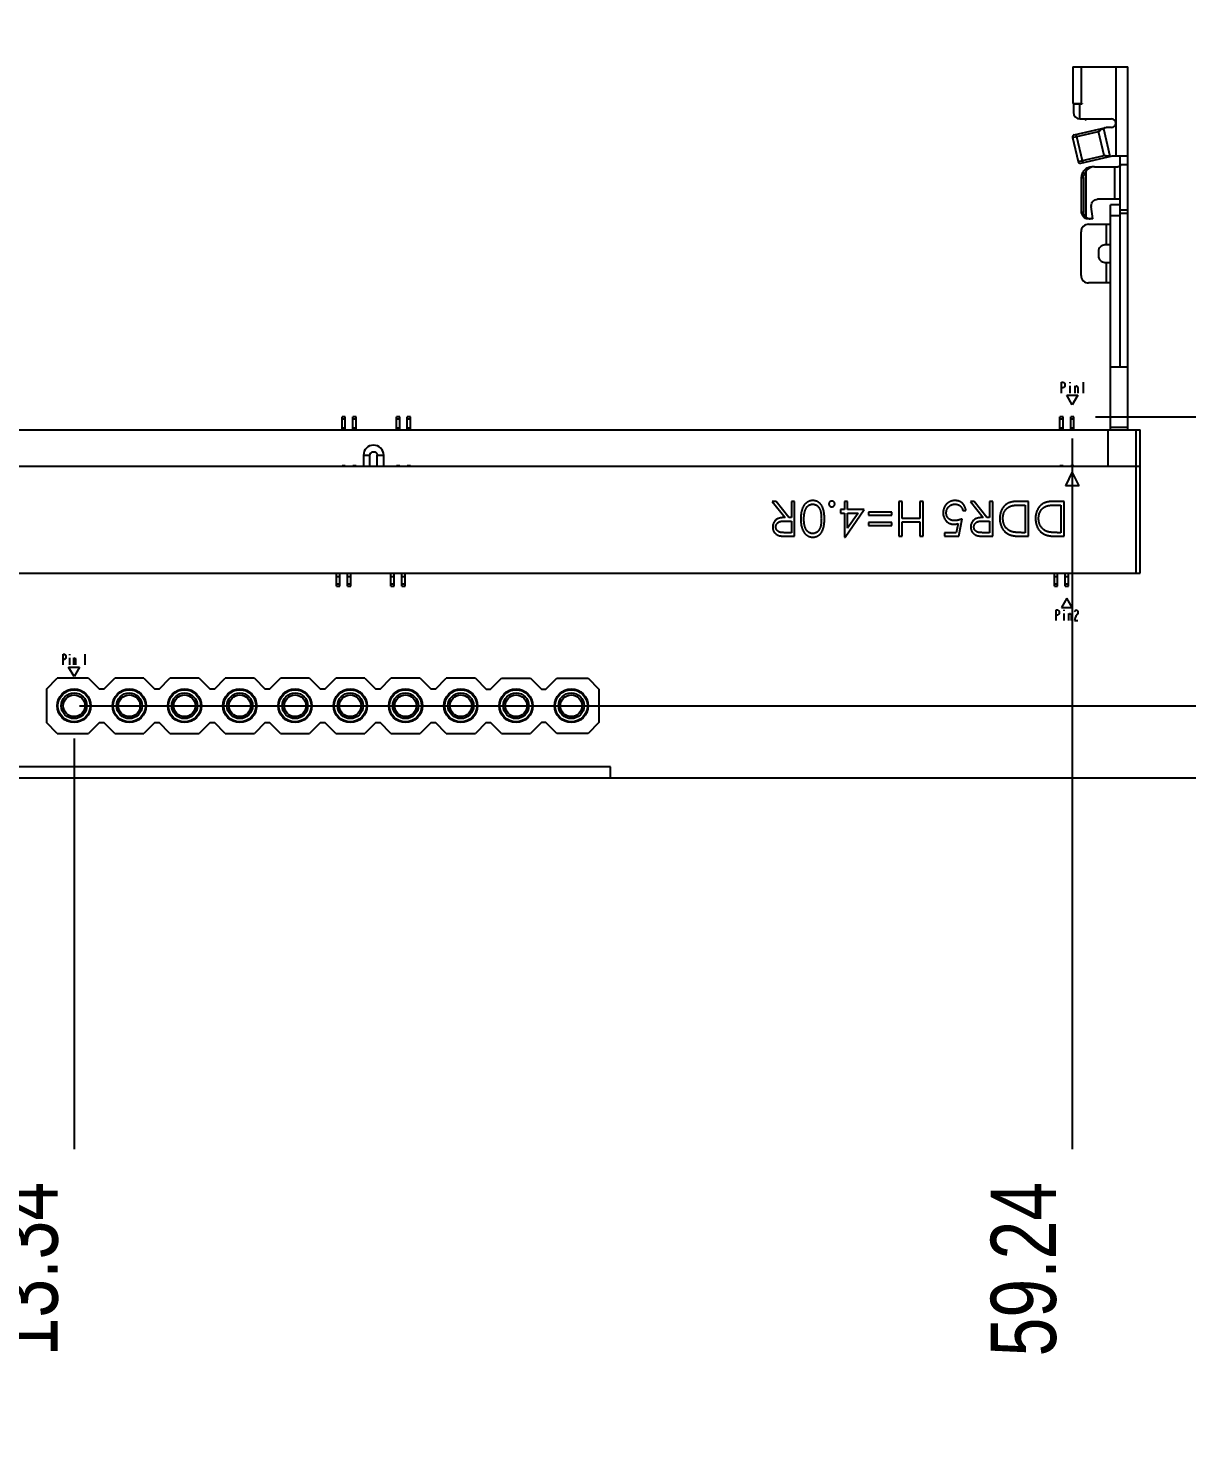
# Model space of a CAD drawing. Header units: millimetres. Extents: x 0 to 841, y 0 to 594.
# Drawn here: x 424.6 to 477.9, y 346.9 to 411.9 of the extents above; entities that cross this region are included whole.
import ezdxf

# ---------------------------------------------------------------- set-up
doc = ezdxf.new("R2010")
doc.units = ezdxf.units.MM
doc.header["$LTSCALE"] = 46.255
doc.layers.get('0').update_dxf_attribs({"linetype": 'CONTINUOUS'})
doc.layers.add('ASSEM_MEM', color=7, linetype='CONTINUOUS')
doc.styles.get("Standard").update_dxf_attribs({"font": 'txt', "width": 0.8})
doc.dimstyles.new('DIMSTYLE_1', dxfattribs={"dimtxt": 3, "dimasz": 2.1, "dimexe": 2, "dimexo": 1, "dimgap": 0.75, "dimtad": 0, "dimtih": 1, "dimtoh": 1, "dimzin": 0, "dimdsep": 46, "dimtxsty": 'STANDARD', "dimblk": '_FILLED', "dimblk1": '_FILLED', "dimblk2": '_FILLED', "dimcen": 0.09, "dimazin": 0, "dimtp": 0.01, "dimtm": 0.01, "dimtfac": 1, "dimtofl": 0, "dimtmove": 0, "dimatfit": 3, "dimldrblk": '_FILLED', "dimfxl": 1, "dimtolj": 1, "dimtzin": 0, "dimarcsym": 0})

# ---------------------------------------------------------------- blocks, each defined once
blk = doc.blocks.new('*D18')
at = {"color": 2, "linetype": 'CONTINUOUS'}
blk.add_line((426.741, 379.275), (426.741, 360.375), dxfattribs=at)
at = {"color": 2, "linetype": 'CONTINUOUS', "insert": (422.991, 358.875), "char_height": 3, "width": 12, "attachment_point": 3, "rotation": 90, "line_spacing_factor": 0.9}
blk.add_mtext('13.34', dxfattribs=at)
blk = doc.blocks.new('_FILLED')
at = {"color": 0, "linetype": 'BYBLOCK'}
blk.add_solid([(0, 0), (-1, 0.167), (-1, -0.167)], dxfattribs=at)
blk = doc.blocks.new('*D19')
at = {"color": 2, "linetype": 'CONTINUOUS'}
blk.add_line((426.991, 380.775), (545.283, 380.775), dxfattribs=at)
at = {"color": 2, "linetype": 'CONTINUOUS', "insert": (546.783, 384.525), "char_height": 3, "width": 12, "attachment_point": 1, "line_spacing_factor": 0.9}
blk.add_mtext('53.86', dxfattribs=at)
blk = doc.blocks.new('*D20')
at = {"color": 2, "linetype": 'CONTINUOUS'}
blk.add_line((472.636, 393.075), (472.636, 360.375), dxfattribs=at)
at = {"color": 2, "linetype": 'CONTINUOUS', "insert": (468.886, 358.875), "char_height": 3, "width": 12, "attachment_point": 3, "rotation": 90, "line_spacing_factor": 0.9}
blk.add_mtext('59.24', dxfattribs=at)
blk = doc.blocks.new('*D21')
at = {"color": 2, "linetype": 'CONTINUOUS'}
blk.add_line((473.696, 394.075), (545.283, 394.075), dxfattribs=at)
at = {"color": 2, "linetype": 'CONTINUOUS', "insert": (546.783, 397.825), "char_height": 3, "width": 12, "attachment_point": 1, "line_spacing_factor": 0.9}
blk.add_mtext('40.56', dxfattribs=at)
blk = doc.blocks.new('*D26')
at = {"color": 2, "linetype": 'CONTINUOUS'}
blk.add_line((514.901, 386.165), (514.901, 362.872), dxfattribs=at)
at = {"color": 2, "linetype": 'CONTINUOUS', "insert": (511.151, 361.372), "char_height": 3, "width": 14.4, "attachment_point": 3, "rotation": 90, "line_spacing_factor": 0.9}
blk.add_mtext('101.50', dxfattribs=at)

msp = doc.modelspace()

# ---------------------------------------------------------------- linework, layer by layer
at = {"layer": 'ASSEM_MEM', "color": 7, "linetype": 'CONTINUOUS'}
for p, q in [((472.662, 410.175), (475.186, 410.175)), ((472.662, 410.175), (472.662, 408.475)), ((475.186, 393.475), (475.186, 410.175)), ((472.662, 408.475), (473.086, 408.475)), ((472.686, 408.465), (473.086, 408.465)), ((472.686, 408.465), (472.686, 408.075)), ((473.086, 408.475), (473.086, 408.465)), ((472.721, 407.037), (474.186, 407.375)), ((472.986, 407.775), (474.436, 407.775)), ((473.203, 407.775), (473.275, 407.724)), ((473.31, 407.775), (473.275, 407.724)), ((474.436, 407.375), (474.186, 407.375)), ((472.646, 406.917), (472.901, 405.812)), ((473.021, 405.737), (474.486, 406.075)), ((474.486, 406.075), (475.184, 406.075)), ((474.836, 396.375), (474.836, 406.072)), ((473.65, 405.575), (474.733, 405.575)), ((473.065, 403.475), (473.065, 405.075)), ((474.836, 404.075), (473.791, 404.075)), ((473.574, 403.175), (473.508, 403.738)), ((474.836, 403.825), (474.386, 403.825)), ((474.386, 393.475), (474.386, 403.825)), ((473.574, 403.175), (473.35, 403.175)), ((473.386, 402.925), (474.384, 402.925)), ((473.036, 400.575), (473.036, 402.575)), ((473.836, 401.675), (473.836, 401.475)), ((474.386, 401.975), (474.136, 401.975)), ((474.136, 401.175), (474.386, 401.175)), ((474.386, 400.225), (473.386, 400.225)), ((474.386, 396.375), (475.186, 396.375)), ((439.211, 394.075), (439.061, 394.075)), ((439.061, 393.475), (439.061, 394.075)), ((439.211, 393.475), (439.211, 394.075)), ((439.711, 394.075), (439.561, 394.075)), ((439.561, 393.475), (439.561, 394.075)), ((439.711, 393.475), (439.711, 394.075)), ((441.711, 394.075), (441.561, 394.075)), ((441.561, 393.475), (441.561, 394.075)), ((441.711, 393.475), (441.711, 394.075)), ((442.211, 394.075), (442.061, 394.075)), ((442.061, 393.475), (442.061, 394.075)), ((442.211, 393.475), (442.211, 394.075)), ((472.211, 394.075), (472.061, 394.075)), ((472.061, 393.475), (472.061, 394.075)), ((472.211, 393.475), (472.211, 394.075)), ((472.711, 394.075), (472.561, 394.075)), ((472.561, 393.475), (472.561, 394.075)), ((472.711, 393.475), (472.711, 394.075)), ((402.761, 393.475), (475.761, 393.475)), ((474.261, 393.475), (474.261, 391.795)), ((475.187, 393.575), (474.386, 393.575)), ((475.761, 386.875), (475.761, 393.475)), ((402.761, 391.795), (475.761, 391.795)), ((439.211, 391.815), (439.061, 391.815)), ((439.061, 391.795), (439.061, 391.815)), ((439.211, 391.815), (439.211, 391.795)), ((439.711, 391.815), (439.561, 391.815)), ((439.561, 391.795), (439.561, 391.815)), ((439.711, 391.815), (439.711, 391.795)), ((440.046, 392.3), (440.044, 391.795)), ((440.978, 391.795), (440.976, 392.3)), ((441.711, 391.815), (441.561, 391.815)), ((441.561, 391.795), (441.561, 391.815)), ((441.711, 391.815), (441.711, 391.795)), ((442.211, 391.815), (442.061, 391.815)), ((442.061, 391.795), (442.061, 391.815)), ((442.211, 391.815), (442.211, 391.795)), ((472.211, 391.815), (472.061, 391.815)), ((472.061, 391.795), (472.061, 391.815)), ((472.211, 391.815), (472.211, 391.795)), ((472.711, 391.815), (472.561, 391.815)), ((472.561, 391.795), (472.561, 391.815)), ((472.711, 391.815), (472.711, 391.795)), ((472.635, 391.538), (472.315, 390.898)), ((472.955, 390.898), (472.635, 391.538)), ((472.955, 390.898), (472.315, 390.898)), ((459.018, 390.175), (458.84, 390.175)), ((458.84, 390.175), (459.428, 389.436)), ((459.606, 389.436), (459.018, 390.175)), ((459.866, 390.175), (459.722, 390.175)), ((459.722, 390.175), (459.722, 389.436)), ((459.866, 388.575), (459.866, 390.175)), ((462.163, 389.805), (461.979, 389.805)), ((461.979, 389.805), (461.979, 389.641)), ((462.307, 390.175), (462.163, 390.175)), ((462.163, 390.175), (462.163, 389.805)), ((462.192, 388.534), (463.066, 389.805)), ((462.307, 389.805), (462.307, 390.175)), ((463.066, 389.805), (462.307, 389.805)), ((464.809, 390.175), (464.666, 390.175)), ((464.666, 390.175), (464.666, 388.575)), ((464.809, 389.395), (464.809, 390.175)), ((465.774, 390.175), (465.63, 390.175)), ((465.63, 390.175), (465.63, 389.395)), ((465.774, 388.575), (465.774, 390.175)), ((467.599, 389.764), (467.743, 389.764)), ((468.125, 390.175), (467.948, 390.175)), ((467.948, 390.175), (468.536, 389.436)), ((468.713, 389.436), (468.125, 390.175)), ((468.974, 390.175), (468.83, 390.175)), ((468.83, 390.175), (468.83, 389.436)), ((468.974, 388.575), (468.974, 390.175)), ((470.615, 390.175), (470.119, 390.175)), ((470.287, 390.011), (470.471, 390.011)), ((470.471, 390.011), (470.471, 388.739)), ((470.615, 388.575), (470.615, 390.175)), ((472.256, 390.175), (471.76, 390.175)), ((471.928, 390.011), (472.112, 390.011)), ((472.112, 390.011), (472.112, 388.739)), ((472.256, 388.575), (472.256, 390.175)), ((459.429, 389.274), (459.722, 389.272)), ((459.722, 389.436), (459.606, 389.436)), ((459.722, 389.272), (459.722, 388.739)), ((461.979, 389.641), (462.163, 389.641)), ((462.163, 389.641), (462.163, 388.534)), ((462.307, 389.641), (462.784, 389.641)), ((462.307, 388.947), (462.307, 389.641)), ((462.784, 389.641), (462.307, 388.947)), ((464.338, 389.682), (463.271, 389.682)), ((463.271, 389.682), (463.271, 389.539)), ((463.271, 389.539), (464.338, 389.539)), ((464.338, 389.211), (463.271, 389.211)), ((463.271, 389.211), (463.271, 389.067)), ((464.338, 389.539), (464.338, 389.682)), ((464.338, 389.067), (464.338, 389.211)), ((465.63, 389.395), (464.809, 389.395)), ((464.809, 389.231), (465.63, 389.231)), ((464.809, 388.575), (464.809, 389.231)), ((465.63, 389.231), (465.63, 388.575)), ((467.389, 389.16), (467.302, 388.739)), ((467.415, 388.575), (467.579, 389.375)), ((468.537, 389.274), (468.83, 389.272)), ((468.83, 389.436), (468.713, 389.436)), ((468.83, 389.272), (468.83, 388.739)), ((459.722, 388.739), (459.422, 388.739)), ((459.546, 388.575), (459.866, 388.575)), ((462.163, 388.534), (462.192, 388.534)), ((463.271, 389.067), (464.338, 389.067)), ((464.666, 388.575), (464.809, 388.575)), ((465.63, 388.575), (465.774, 388.575)), ((467.302, 388.739), (466.758, 388.739)), ((466.758, 388.739), (466.758, 388.575)), ((466.758, 388.575), (467.415, 388.575)), ((468.83, 388.739), (468.53, 388.739)), ((468.653, 388.575), (468.974, 388.575)), ((470.292, 388.575), (470.615, 388.575)), ((470.471, 388.739), (470.359, 388.739)), ((471.933, 388.575), (472.256, 388.575)), ((472.112, 388.739), (472, 388.739)), ((402.761, 386.875), (475.761, 386.875)), ((438.811, 386.275), (438.811, 386.875)), ((438.961, 386.275), (438.961, 386.875)), ((439.311, 386.275), (439.311, 386.875)), ((439.461, 386.275), (439.461, 386.875)), ((441.311, 386.275), (441.311, 386.875)), ((441.461, 386.275), (441.461, 386.875)), ((441.811, 386.275), (441.811, 386.875)), ((441.961, 386.275), (441.961, 386.875)), ((471.811, 386.275), (471.811, 386.875)), ((471.961, 386.275), (471.961, 386.875)), ((472.311, 386.275), (472.311, 386.875)), ((472.461, 386.275), (472.461, 386.875)), ((438.811, 386.275), (438.961, 386.275)), ((439.311, 386.275), (439.461, 386.275)), ((441.311, 386.275), (441.461, 386.275)), ((441.811, 386.275), (441.961, 386.275)), ((471.811, 386.275), (471.961, 386.275)), ((472.311, 386.275), (472.461, 386.275)), ((425.471, 381.545), (425.971, 382.045)), ((427.411, 382.045), (425.971, 382.045)), ((427.411, 382.045), (427.911, 381.545)), ((428.111, 381.545), (428.611, 382.045)), ((429.951, 382.045), (428.611, 382.045)), ((429.951, 382.045), (430.451, 381.545)), ((430.651, 381.545), (431.151, 382.045)), ((432.491, 382.045), (431.151, 382.045)), ((432.491, 382.045), (432.991, 381.545)), ((433.191, 381.545), (433.691, 382.045)), ((435.031, 382.045), (433.691, 382.045)), ((435.031, 382.045), (435.531, 381.545)), ((435.731, 381.545), (436.231, 382.045)), ((437.571, 382.045), (436.231, 382.045)), ((437.571, 382.045), (438.071, 381.545)), ((438.271, 381.545), (438.771, 382.045)), ((440.111, 382.045), (438.771, 382.045)), ((440.111, 382.045), (440.611, 381.545)), ((440.811, 381.545), (441.311, 382.045)), ((442.651, 382.045), (441.311, 382.045)), ((442.651, 382.045), (443.151, 381.545)), ((443.351, 381.545), (443.851, 382.045)), ((445.191, 382.045), (443.851, 382.045)), ((445.191, 382.045), (445.691, 381.545)), ((445.891, 381.545), (446.391, 382.045)), ((446.391, 382.045), (447.731, 382.045)), ((447.731, 382.045), (448.231, 381.545)), ((448.431, 381.545), (448.931, 382.045)), ((448.931, 382.045), (450.371, 382.045)), ((450.371, 382.045), (450.871, 381.545)), ((425.471, 381.545), (425.471, 380.005)), ((428.111, 381.545), (427.911, 381.545)), ((430.651, 381.545), (430.451, 381.545)), ((433.191, 381.545), (432.991, 381.545)), ((435.731, 381.545), (435.531, 381.545)), ((438.271, 381.545), (438.071, 381.545)), ((440.811, 381.545), (440.611, 381.545)), ((443.351, 381.545), (443.151, 381.545)), ((445.691, 381.545), (445.891, 381.545)), ((448.231, 381.545), (448.431, 381.545)), ((450.871, 381.545), (450.871, 380.005)), ((425.971, 379.505), (425.471, 380.005)), ((427.911, 380.005), (427.411, 379.505)), ((427.911, 380.005), (428.111, 380.005)), ((428.611, 379.505), (428.111, 380.005)), ((430.451, 380.005), (429.951, 379.505)), ((430.451, 380.005), (430.651, 380.005)), ((431.151, 379.505), (430.651, 380.005)), ((432.991, 380.005), (432.491, 379.505)), ((432.991, 380.005), (433.191, 380.005)), ((433.691, 379.505), (433.191, 380.005)), ((435.531, 380.005), (435.031, 379.505)), ((435.531, 380.005), (435.731, 380.005)), ((436.231, 379.505), (435.731, 380.005)), ((438.071, 380.005), (437.571, 379.505)), ((438.071, 380.005), (438.271, 380.005)), ((438.771, 379.505), (438.271, 380.005)), ((440.611, 380.005), (440.111, 379.505)), ((440.611, 380.005), (440.811, 380.005)), ((441.311, 379.505), (440.811, 380.005)), ((443.151, 380.005), (442.651, 379.505)), ((443.151, 380.005), (443.351, 380.005)), ((443.851, 379.505), (443.351, 380.005)), ((445.691, 380.005), (445.191, 379.505)), ((445.691, 380.005), (445.891, 380.005)), ((446.391, 379.505), (445.891, 380.005)), ((448.231, 380.005), (447.731, 379.505)), ((448.431, 380.005), (448.231, 380.005)), ((448.931, 379.505), (448.431, 380.005)), ((450.871, 380.005), (450.371, 379.505)), ((425.971, 379.505), (427.411, 379.505)), ((428.611, 379.505), (429.951, 379.505)), ((431.151, 379.505), (432.491, 379.505)), ((433.691, 379.505), (435.031, 379.505)), ((436.231, 379.505), (437.571, 379.505)), ((438.771, 379.505), (440.111, 379.505)), ((441.311, 379.505), (442.651, 379.505)), ((443.851, 379.505), (445.191, 379.505)), ((446.391, 379.505), (447.731, 379.505)), ((450.371, 379.505), (448.931, 379.505)), ((451.401, 377.465), (486.901, 377.465))]:
    msp.add_line(p, q, dxfattribs=at)
at = {"layer": 'ASSEM_MEM', "color": 9, "linetype": 'CONTINUOUS'}
for p, q in [((473.062, 408.475), (473.062, 410.175)), ((474.636, 410.175), (474.636, 406.075)), ((472.986, 407.775), (472.986, 408.465)), ((474.069, 407.339), (474.365, 406.055)), ((472.646, 406.917), (473.846, 407.194)), ((472.832, 406.96), (473.087, 405.855)), ((474.101, 406.089), (473.846, 407.194)), ((472.901, 405.812), (474.101, 406.089)), ((473.271, 403.251), (473.271, 405.375)), ((474.572, 405.575), (474.572, 404.075)), ((474.836, 405.676), (475.186, 405.676)), ((473.065, 405.075), (473.144, 405.075)), ((473.144, 405.075), (473.144, 403.475)), ((473.144, 403.475), (473.065, 403.475)), ((475.186, 403.577), (474.836, 403.577)), ((474.836, 403.438), (475.186, 403.438)), ((474.186, 402.925), (474.186, 401.975)), ((474.386, 403.325), (474.836, 403.325)), ((474.186, 401.175), (474.186, 400.225)), ((439.061, 393.975), (439.211, 393.975)), ((439.561, 393.975), (439.711, 393.975)), ((441.561, 393.975), (441.711, 393.975)), ((442.061, 393.975), (442.211, 393.975)), ((472.061, 393.975), (472.211, 393.975)), ((472.561, 393.975), (472.711, 393.975)), ((439.211, 393.549), (439.061, 393.549)), ((439.711, 393.549), (439.561, 393.549)), ((441.711, 393.549), (441.561, 393.549)), ((442.211, 393.549), (442.061, 393.549)), ((472.211, 393.549), (472.061, 393.549)), ((472.711, 393.549), (472.561, 393.549)), ((475.561, 393.475), (475.561, 386.875)), ((440.344, 391.795), (440.346, 392.299)), ((440.678, 391.795), (440.676, 392.299)), ((438.811, 386.725), (438.961, 386.725)), ((439.311, 386.725), (439.461, 386.725)), ((441.311, 386.725), (441.461, 386.725)), ((441.811, 386.725), (441.961, 386.725)), ((471.811, 386.725), (471.961, 386.725)), ((472.311, 386.725), (472.461, 386.725)), ((438.961, 386.375), (438.811, 386.375)), ((439.461, 386.375), (439.311, 386.375)), ((441.461, 386.375), (441.311, 386.375)), ((441.961, 386.375), (441.811, 386.375)), ((471.961, 386.375), (471.811, 386.375)), ((472.461, 386.375), (472.311, 386.375))]:
    msp.add_line(p, q, dxfattribs=at)
at = {"layer": 'ASSEM_MEM', "color": 40, "linetype": 'CONTINUOUS'}
for p, q in [((472.136, 395.658), (472.232, 395.658)), ((472.136, 395.158), (472.136, 395.658)), ((472.232, 395.658), (472.27, 395.616)), ((472.27, 395.616), (472.29, 395.574)), ((472.52, 395.658), (472.52, 395.616)), ((473.136, 395.658), (473.136, 395.158)), ((472.232, 395.408), (472.136, 395.408)), ((472.27, 395.449), (472.232, 395.408)), ((472.29, 395.491), (472.27, 395.449)), ((472.29, 395.574), (472.29, 395.491)), ((472.52, 395.491), (472.52, 395.158)), ((472.77, 395.158), (472.77, 395.491)), ((472.77, 395.408), (472.809, 395.491)), ((472.809, 395.491), (472.847, 395.491)), ((472.847, 395.491), (472.886, 395.408)), ((472.886, 395.408), (472.886, 395.158)), ((471.886, 385.192), (471.975, 385.192)), ((471.886, 384.692), (471.886, 385.192)), ((471.975, 384.942), (471.886, 384.942)), ((471.975, 385.192), (472.011, 385.15)), ((472.011, 384.983), (471.975, 384.942)), ((472.011, 385.15), (472.029, 385.108)), ((472.029, 385.025), (472.011, 384.983)), ((472.029, 385.108), (472.029, 385.025)), ((472.243, 385.192), (472.243, 385.15)), ((472.243, 385.025), (472.243, 384.692)), ((472.475, 384.692), (472.475, 385.025)), ((472.475, 384.942), (472.511, 385.025)), ((472.511, 385.025), (472.546, 385.025)), ((472.546, 385.025), (472.582, 384.942)), ((472.582, 384.942), (472.582, 384.692)), ((472.743, 385.108), (472.761, 385.15)), ((472.761, 384.817), (472.743, 384.692)), ((472.743, 384.692), (472.886, 384.692)), ((472.761, 385.15), (472.796, 385.192)), ((472.796, 384.9), (472.761, 384.817)), ((472.796, 385.192), (472.832, 385.192)), ((472.868, 384.983), (472.796, 384.9)), ((472.832, 385.192), (472.868, 385.15)), ((472.868, 385.15), (472.886, 385.108)), ((472.886, 385.025), (472.868, 384.983)), ((472.886, 385.108), (472.886, 385.025)), ((426.241, 383.153), (426.314, 383.153)), ((426.241, 382.653), (426.241, 383.153)), ((426.314, 382.903), (426.241, 382.903)), ((426.314, 383.153), (426.344, 383.111)), ((426.344, 382.944), (426.314, 382.903)), ((426.344, 383.111), (426.358, 383.069)), ((426.358, 382.986), (426.344, 382.944)), ((426.358, 383.069), (426.358, 382.986)), ((426.535, 383.153), (426.535, 383.111)), ((426.535, 382.986), (426.535, 382.653)), ((426.726, 382.653), (426.726, 382.986)), ((426.726, 382.903), (426.755, 382.986)), ((426.755, 382.986), (426.785, 382.986)), ((426.785, 382.986), (426.814, 382.903)), ((426.814, 382.903), (426.814, 382.653)), ((427.241, 383.153), (427.241, 382.653))]:
    msp.add_line(p, q, dxfattribs=at)
at = {"layer": 'ASSEM_MEM', "color": 4, "linetype": 'CONTINUOUS'}
for p, q in [((472.386, 395.058), (472.886, 395.058)), ((472.636, 394.625), (472.386, 395.058)), ((472.886, 395.058), (472.636, 394.625)), ((472.386, 385.725), (472.136, 385.292)), ((472.136, 385.292), (472.636, 385.292)), ((472.636, 385.292), (472.386, 385.725)), ((426.491, 382.553), (426.991, 382.553)), ((426.741, 382.12), (426.491, 382.553)), ((426.991, 382.553), (426.741, 382.12)), ((451.401, 377.965), (415.901, 377.965)), ((415.901, 377.465), (451.401, 377.465)), ((451.401, 377.465), (451.401, 377.965))]:
    msp.add_line(p, q, dxfattribs=at)
at = {"layer": 'ASSEM_MEM', "color": 7, "linetype": 'CONTINUOUS'}
for centre, radius in [((426.741, 380.775), 0.775), ((426.741, 380.775), 0.765), ((426.741, 380.775), 0.74), ((429.281, 380.775), 0.775), ((429.281, 380.775), 0.765), ((429.281, 380.775), 0.74), ((431.821, 380.775), 0.775), ((431.821, 380.775), 0.765), ((431.821, 380.775), 0.74), ((434.361, 380.775), 0.775), ((434.361, 380.775), 0.765), ((434.361, 380.775), 0.74), ((436.901, 380.775), 0.775), ((436.901, 380.775), 0.765), ((436.901, 380.775), 0.74), ((439.441, 380.775), 0.775), ((439.441, 380.775), 0.765), ((439.441, 380.775), 0.74), ((441.981, 380.775), 0.775), ((441.981, 380.775), 0.765), ((441.981, 380.775), 0.74), ((444.521, 380.775), 0.775), ((444.521, 380.775), 0.765), ((444.521, 380.775), 0.74), ((447.061, 380.775), 0.775), ((447.061, 380.775), 0.765), ((447.061, 380.775), 0.74), ((449.601, 380.775), 0.775), ((449.601, 380.775), 0.765), ((449.601, 380.775), 0.74), ((426.741, 380.775), 0.5), ((429.281, 380.775), 0.5), ((431.821, 380.775), 0.5), ((434.361, 380.775), 0.5), ((436.901, 380.775), 0.5), ((439.441, 380.775), 0.5), ((441.981, 380.775), 0.5), ((444.521, 380.775), 0.5), ((447.061, 380.775), 0.5), ((449.601, 380.775), 0.5)]:
    msp.add_circle(centre, radius, dxfattribs=at)
at = {"layer": 'ASSEM_MEM', "color": 9, "linetype": 'CONTINUOUS'}
for centre in [(426.741, 380.775), (429.281, 380.775), (431.821, 380.775), (434.361, 380.775), (436.901, 380.775), (439.441, 380.775), (441.981, 380.775), (444.521, 380.775), (447.061, 380.775), (449.601, 380.775)]:
    msp.add_circle(centre, 0.59, dxfattribs=at)
at = {"layer": 'ASSEM_MEM', "color": 7, "linetype": 'CONTINUOUS'}
for centre, radius, start, end in [((472.986, 408.075), 0.3, 180, 270), ((474.436, 407.575), 0.2, 270, 90), ((472.743, 406.939), 0.1, 102.99462, 192.99462), ((475.446, 405.185), 2.567, 127.99179, 128.53736), ((472.998, 405.834), 0.1, 192.99462, 282.99462), ((473.975, 404.872), 0.865, 144.50667, 148.30391), ((473.823, 403.775), 0.316, 180.00155, 186.63948), ((473.386, 402.575), 0.35, 89.99602, 180.0015), ((473.584, 403.583), 0.456, 220.95334, 226.70153), ((474.136, 401.675), 0.3, 89.99654, 180.00024), ((474.136, 401.475), 0.3, 179.99648, 270.00019), ((473.386, 400.575), 0.35, 179.99602, 270.0015), ((440.511, 392.3), 0.465, 0, 180)]:
    msp.add_arc(centre, radius, start, end, dxfattribs=at)
for centre, major_axis, start_param, end_param in [((474.175, 407.27), (-0.215, -0.05), -1.570796, -1.158695), ((474.43, 406.165), (0.215, 0.05), -1.982898, -1.570796)]:
    msp.add_ellipse(centre, major_axis=major_axis, ratio=0.45399, start_param=start_param, end_param=end_param, dxfattribs=at)
for points, knots in [([(473.865, 407.209), (473.881, 407.221), (473.945, 407.27), (474.013, 407.314), (474.069, 407.339)], [0, 0, 0, 0, 0.241934, 1, 1, 1, 1]), ([(474.365, 406.055), (474.342, 406.055), (474.253, 406.057), (474.165, 406.074), (474.101, 406.089)], [0, 0, 0, 0, 0.257691, 1, 1, 1, 1]), ([(475.186, 406.072), (475.186, 406.073), (475.186, 406.074), (475.185, 406.075), (475.184, 406.075)], [0, 0, 0, 0, 0.587776, 1, 1, 1, 1]), ([(473.065, 405.075), (473.065, 405.14), (473.089, 405.27), (473.194, 405.436), (473.351, 405.548), (473.477, 405.575), (473.539, 405.575)], [0, 0, 0, 0, 0.256098, 0.508612, 0.756086, 1, 1, 1, 1]), ([(473.65, 405.575), (473.577, 405.575), (473.429, 405.536), (473.314, 405.435), (473.271, 405.375)], [0, 0, 0, 0, 0.495221, 1, 1, 1, 1]), ([(474.788, 405.578), (474.784, 405.577), (474.766, 405.575), (474.747, 405.575), (474.733, 405.575)], [0, 0, 0, 0, 0.222212, 1, 1, 1, 1]), ([(474.836, 405.622), (474.836, 405.611), (474.827, 405.586), (474.801, 405.58), (474.788, 405.578)], [0, 0, 0, 0, 0.449182, 1, 1, 1, 1]), ([(473.144, 405.075), (473.147, 405.096), (473.165, 405.185), (473.203, 405.269), (473.239, 405.327)], [0, 0, 0, 0, 0.241916, 1, 1, 1, 1]), ([(473.506, 403.775), (473.506, 403.814), (473.521, 403.892), (473.584, 403.991), (473.678, 404.059), (473.754, 404.075), (473.791, 404.075)], [0, 0, 0, 0, 0.256084, 0.508613, 0.756099, 1, 1, 1, 1]), ([(473.35, 403.175), (473.312, 403.175), (473.237, 403.191), (473.142, 403.258), (473.079, 403.358), (473.065, 403.436), (473.065, 403.475)], [0, 0, 0, 0, 0.243901, 0.491387, 0.743916, 1, 1, 1, 1]), ([(473.239, 403.284), (473.226, 403.298), (473.183, 403.355), (473.153, 403.423), (473.144, 403.475)], [0, 0, 0, 0, 0.264285, 1, 1, 1, 1]), ([(473.271, 403.251), (473.283, 403.239), (473.338, 403.196), (473.409, 403.175), (473.46, 403.175)], [0, 0, 0, 0, 0.254856, 1, 1, 1, 1]), ([(440.046, 392.3), (440.046, 392.299), (440.049, 392.3), (440.052, 392.299), (440.06, 392.3), (440.074, 392.299), (440.1, 392.3), (440.136, 392.299), (440.181, 392.299), (440.252, 392.299), (440.307, 392.299), (440.346, 392.299)], [0, 0, 0, 0, 0.00485, 0.019277, 0.043097, 0.076128, 0.168618, 0.292897, 0.444355, 0.617307, 1, 1, 1, 1]), ([(440.676, 392.299), (440.714, 392.299), (440.77, 392.299), (440.84, 392.299), (440.885, 392.299), (440.922, 392.3), (440.947, 392.299), (440.962, 392.3), (440.969, 392.299), (440.973, 392.3), (440.976, 392.299), (440.976, 392.3)], [0, 0, 0, 0, 0.382697, 0.555651, 0.707108, 0.831385, 0.923874, 0.956905, 0.980724, 0.995151, 1, 1, 1, 1]), ([(460.705, 390.216), (460.693, 390.216), (460.667, 390.215), (460.63, 390.21), (460.593, 390.203), (460.557, 390.193), (460.523, 390.18), (460.488, 390.165), (460.456, 390.146), (460.423, 390.125), (460.393, 390.101), (460.363, 390.074), (460.336, 390.045), (460.31, 390.012), (460.286, 389.977), (460.264, 389.939), (460.243, 389.898), (460.224, 389.855), (460.207, 389.808), (460.193, 389.758), (460.181, 389.703), (460.17, 389.645), (460.163, 389.583), (460.157, 389.517), (460.154, 389.448), (460.153, 389.4), (460.153, 389.375)], [0, 0, 0, 0, 0.033824, 0.067298, 0.10028, 0.133019, 0.165736, 0.198792, 0.232372, 0.266409, 0.301016, 0.336196, 0.371972, 0.408574, 0.446394, 0.485225, 0.525372, 0.567224, 0.611081, 0.65775, 0.70702, 0.759235, 0.814484, 0.873227, 0.934937, 1, 1, 1, 1]), ([(460.297, 389.375), (460.297, 389.394), (460.297, 389.432), (460.3, 389.488), (460.305, 389.541), (460.311, 389.592), (460.32, 389.642), (460.33, 389.689), (460.343, 389.734), (460.352, 389.763), (460.357, 389.777)], [0, 0, 0, 0, 0.141157, 0.277773, 0.409244, 0.535676, 0.657497, 0.775458, 0.889412, 1, 1, 1, 1]), ([(460.357, 389.777), (460.361, 389.788), (460.369, 389.81), (460.384, 389.841), (460.399, 389.87), (460.416, 389.897), (460.435, 389.922), (460.455, 389.945), (460.476, 389.965), (460.506, 389.989), (460.545, 390.014), (460.596, 390.035), (460.647, 390.049), (460.683, 390.051), (460.7, 390.052)], [0, 0, 0, 0, 0.075949, 0.148549, 0.218996, 0.286119, 0.351826, 0.416074, 0.478265, 0.540325, 0.660405, 0.774606, 0.887187, 1, 1, 1, 1]), ([(460.7, 390.052), (460.718, 390.051), (460.753, 390.049), (460.805, 390.035), (460.856, 390.013), (460.896, 389.988), (460.926, 389.963), (460.948, 389.943), (460.969, 389.92), (460.987, 389.895), (461.005, 389.868), (461.02, 389.839), (461.035, 389.808), (461.048, 389.775), (461.06, 389.739), (461.07, 389.699), (461.078, 389.654), (461.085, 389.606), (461.09, 389.554), (461.094, 389.498), (461.096, 389.438), (461.097, 389.396), (461.097, 389.375)], [0, 0, 0, 0, 0.060034, 0.120278, 0.182348, 0.247919, 0.281641, 0.315701, 0.350322, 0.385703, 0.421819, 0.459196, 0.497866, 0.538301, 0.58121, 0.628183, 0.679403, 0.734699, 0.794074, 0.858416, 0.927049, 1, 1, 1, 1]), ([(461.24, 389.375), (461.24, 389.401), (461.24, 389.45), (461.237, 389.522), (461.231, 389.59), (461.224, 389.654), (461.214, 389.713), (461.203, 389.768), (461.189, 389.818), (461.172, 389.864), (461.154, 389.907), (461.135, 389.947), (461.113, 389.984), (461.09, 390.018), (461.065, 390.049), (461.039, 390.079), (461.011, 390.104), (460.981, 390.128), (460.95, 390.148), (460.917, 390.166), (460.884, 390.182), (460.85, 390.194), (460.815, 390.204), (460.78, 390.211), (460.743, 390.215), (460.718, 390.216), (460.705, 390.216)], [0, 0, 0, 0, 0.068113, 0.132564, 0.193427, 0.250218, 0.303569, 0.353576, 0.400235, 0.443586, 0.484619, 0.524292, 0.56238, 0.599049, 0.63494, 0.669782, 0.704009, 0.737842, 0.771098, 0.803896, 0.836415, 0.868639, 0.900715, 0.933378, 0.966213, 1, 1, 1, 1]), ([(461.579, 390.195), (461.57, 390.195), (461.552, 390.194), (461.527, 390.186), (461.504, 390.174), (461.484, 390.157), (461.467, 390.136), (461.454, 390.113), (461.447, 390.088), (461.446, 390.071), (461.445, 390.062)], [0, 0, 0, 0, 0.127702, 0.250774, 0.372756, 0.500016, 0.62846, 0.751179, 0.873822, 1, 1, 1, 1]), ([(461.445, 390.062), (461.446, 390.053), (461.447, 390.035), (461.454, 390.01), (461.467, 389.987), (461.484, 389.967), (461.504, 389.95), (461.527, 389.937), (461.552, 389.93), (461.57, 389.929), (461.579, 389.929)], [0, 0, 0, 0, 0.129041, 0.251508, 0.374052, 0.50113, 0.628208, 0.750014, 0.872481, 1, 1, 1, 1]), ([(461.712, 390.062), (461.712, 390.071), (461.711, 390.088), (461.703, 390.113), (461.69, 390.136), (461.674, 390.157), (461.653, 390.174), (461.63, 390.186), (461.605, 390.194), (461.588, 390.195), (461.579, 390.195)], [0, 0, 0, 0, 0.126232, 0.249357, 0.37139, 0.499889, 0.627204, 0.750586, 0.872243, 1, 1, 1, 1]), ([(461.579, 389.929), (461.588, 389.929), (461.605, 389.93), (461.63, 389.937), (461.653, 389.95), (461.673, 389.967), (461.69, 389.987), (461.703, 390.01), (461.711, 390.035), (461.712, 390.053), (461.712, 390.062)], [0, 0, 0, 0, 0.127574, 0.248624, 0.371829, 0.498962, 0.626095, 0.747954, 0.870903, 1, 1, 1, 1]), ([(467.255, 390.216), (467.241, 390.216), (467.215, 390.215), (467.176, 390.212), (467.138, 390.206), (467.101, 390.199), (467.066, 390.189), (467.032, 390.176), (466.999, 390.162), (466.967, 390.146), (466.937, 390.127), (466.908, 390.106), (466.881, 390.084), (466.855, 390.06), (466.831, 390.033), (466.809, 390.005), (466.788, 389.975), (466.769, 389.943), (466.753, 389.909), (466.737, 389.875), (466.725, 389.84), (466.714, 389.804), (466.707, 389.767), (466.701, 389.729), (466.698, 389.691), (466.697, 389.665), (466.697, 389.652)], [0, 0, 0, 0, 0.045086, 0.089255, 0.132243, 0.17425, 0.215459, 0.256062, 0.296449, 0.336771, 0.376906, 0.416433, 0.456138, 0.495926, 0.535754, 0.576076, 0.617285, 0.659151, 0.701562, 0.743702, 0.785445, 0.827446, 0.869882, 0.912566, 0.955986, 1, 1, 1, 1]), ([(466.84, 389.646), (466.841, 389.66), (466.841, 389.688), (466.847, 389.729), (466.856, 389.768), (466.869, 389.805), (466.887, 389.841), (466.907, 389.875), (466.932, 389.906), (466.959, 389.936), (466.99, 389.963), (467.022, 389.987), (467.056, 390.007), (467.091, 390.023), (467.128, 390.036), (467.166, 390.045), (467.206, 390.051), (467.233, 390.051), (467.246, 390.052)], [0, 0, 0, 0, 0.06671, 0.130913, 0.19326, 0.254908, 0.316089, 0.377705, 0.440242, 0.504053, 0.568301, 0.630339, 0.691695, 0.751784, 0.81232, 0.873575, 0.935793, 1, 1, 1, 1]), ([(467.246, 390.052), (467.26, 390.051), (467.288, 390.05), (467.33, 390.043), (467.37, 390.032), (467.409, 390.016), (467.446, 389.997), (467.479, 389.974), (467.508, 389.948), (467.534, 389.92), (467.556, 389.887), (467.574, 389.85), (467.589, 389.809), (467.596, 389.78), (467.599, 389.764)], [0, 0, 0, 0, 0.084794, 0.168742, 0.253267, 0.338489, 0.422631, 0.503491, 0.581382, 0.65782, 0.735623, 0.818006, 0.905313, 1, 1, 1, 1]), ([(467.743, 389.764), (467.74, 389.781), (467.735, 389.813), (467.724, 389.859), (467.709, 389.904), (467.691, 389.946), (467.669, 389.986), (467.644, 390.023), (467.615, 390.058), (467.584, 390.09), (467.55, 390.12), (467.513, 390.145), (467.475, 390.167), (467.434, 390.185), (467.392, 390.199), (467.348, 390.208), (467.302, 390.215), (467.271, 390.215), (467.255, 390.216)], [0, 0, 0, 0, 0.067653, 0.133197, 0.197015, 0.259289, 0.321332, 0.382658, 0.444117, 0.506477, 0.568385, 0.629234, 0.689363, 0.749276, 0.809764, 0.871292, 0.934579, 1, 1, 1, 1]), ([(470.119, 390.175), (470.095, 390.175), (470.049, 390.174), (469.982, 390.17), (469.92, 390.163), (469.861, 390.154), (469.806, 390.142), (469.755, 390.127), (469.709, 390.109), (469.666, 390.089), (469.626, 390.065), (469.588, 390.039), (469.552, 390.009), (469.519, 389.977), (469.487, 389.942), (469.457, 389.903), (469.429, 389.862), (469.402, 389.818), (469.379, 389.772), (469.358, 389.723), (469.34, 389.673), (469.327, 389.621), (469.315, 389.567), (469.308, 389.511), (469.303, 389.454), (469.302, 389.415), (469.302, 389.395)], [0, 0, 0, 0, 0.055037, 0.106928, 0.156011, 0.202185, 0.245558, 0.286533, 0.325147, 0.361673, 0.397287, 0.433066, 0.468805, 0.505262, 0.541925, 0.57988, 0.618417, 0.658386, 0.69892, 0.739756, 0.781177, 0.822976, 0.865705, 0.909193, 0.953919, 1, 1, 1, 1]), ([(469.445, 389.395), (469.446, 389.412), (469.446, 389.447), (469.451, 389.498), (469.459, 389.547), (469.47, 389.595), (469.485, 389.64), (469.503, 389.682), (469.524, 389.723), (469.548, 389.762), (469.574, 389.798), (469.604, 389.832), (469.636, 389.862), (469.67, 389.89), (469.706, 389.914), (469.745, 389.936), (469.787, 389.955), (469.815, 389.965), (469.83, 389.97)], [0, 0, 0, 0, 0.071536, 0.140328, 0.207105, 0.272194, 0.335537, 0.397697, 0.459149, 0.520469, 0.581118, 0.64032, 0.699421, 0.758217, 0.816875, 0.876662, 0.937585, 1, 1, 1, 1]), ([(469.83, 389.97), (469.842, 389.973), (469.867, 389.981), (469.908, 389.989), (469.956, 389.995), (470.01, 390.001), (470.071, 390.005), (470.137, 390.008), (470.21, 390.01), (470.261, 390.01), (470.287, 390.011)], [0, 0, 0, 0, 0.078677, 0.170258, 0.274976, 0.393254, 0.524451, 0.669372, 0.828099, 1, 1, 1, 1]), ([(471.76, 390.175), (471.736, 390.175), (471.69, 390.174), (471.623, 390.17), (471.561, 390.163), (471.502, 390.154), (471.447, 390.142), (471.396, 390.127), (471.35, 390.109), (471.307, 390.089), (471.267, 390.065), (471.229, 390.039), (471.193, 390.009), (471.16, 389.977), (471.128, 389.942), (471.098, 389.903), (471.07, 389.862), (471.043, 389.818), (471.02, 389.772), (470.999, 389.723), (470.981, 389.673), (470.968, 389.621), (470.956, 389.567), (470.949, 389.511), (470.944, 389.454), (470.943, 389.415), (470.943, 389.395)], [0, 0, 0, 0, 0.055037, 0.106928, 0.156011, 0.202185, 0.245558, 0.286533, 0.325147, 0.361673, 0.397287, 0.433066, 0.468805, 0.505262, 0.541925, 0.57988, 0.618417, 0.658386, 0.69892, 0.739756, 0.781177, 0.822976, 0.865705, 0.909193, 0.953919, 1, 1, 1, 1]), ([(471.086, 389.395), (471.087, 389.412), (471.087, 389.447), (471.092, 389.498), (471.1, 389.547), (471.111, 389.595), (471.126, 389.64), (471.144, 389.682), (471.165, 389.723), (471.189, 389.762), (471.215, 389.798), (471.245, 389.832), (471.277, 389.862), (471.311, 389.89), (471.347, 389.914), (471.386, 389.936), (471.428, 389.955), (471.456, 389.965), (471.471, 389.97)], [0, 0, 0, 0, 0.071536, 0.140328, 0.207105, 0.272194, 0.335537, 0.397697, 0.459149, 0.520469, 0.581118, 0.64032, 0.699421, 0.758217, 0.816875, 0.876662, 0.937585, 1, 1, 1, 1]), ([(471.471, 389.97), (471.483, 389.973), (471.508, 389.981), (471.549, 389.989), (471.597, 389.995), (471.651, 390.001), (471.712, 390.005), (471.778, 390.008), (471.851, 390.01), (471.902, 390.01), (471.928, 390.011)], [0, 0, 0, 0, 0.078677, 0.170258, 0.274976, 0.393254, 0.524451, 0.669372, 0.828099, 1, 1, 1, 1]), ([(459.428, 389.436), (459.411, 389.436), (459.379, 389.436), (459.331, 389.433), (459.286, 389.429), (459.245, 389.423), (459.205, 389.416), (459.169, 389.407), (459.136, 389.397), (459.095, 389.381), (459.049, 389.357), (459, 389.323), (458.958, 389.281), (458.923, 389.234), (458.895, 389.182), (458.875, 389.126), (458.863, 389.066), (458.861, 389.024), (458.861, 389.003)], [0, 0, 0, 0, 0.062052, 0.120621, 0.175789, 0.228041, 0.2771, 0.323011, 0.366127, 0.406783, 0.483311, 0.556994, 0.62881, 0.700809, 0.773286, 0.846279, 0.92122, 1, 1, 1, 1]), ([(459.004, 389.002), (459.005, 389.015), (459.006, 389.042), (459.015, 389.08), (459.029, 389.116), (459.049, 389.15), (459.074, 389.18), (459.104, 389.207), (459.139, 389.228), (459.171, 389.243), (459.2, 389.252), (459.225, 389.258), (459.252, 389.263), (459.282, 389.267), (459.315, 389.271), (459.351, 389.273), (459.389, 389.274), (459.416, 389.274), (459.429, 389.274)], [0, 0, 0, 0, 0.069051, 0.136825, 0.203678, 0.272717, 0.341538, 0.410538, 0.481222, 0.554898, 0.594914, 0.639318, 0.687745, 0.740876, 0.798815, 0.861087, 0.928332, 1, 1, 1, 1]), ([(460.153, 389.375), (460.153, 389.351), (460.154, 389.303), (460.157, 389.233), (460.163, 389.167), (460.171, 389.104), (460.181, 389.046), (460.193, 388.991), (460.208, 388.941), (460.225, 388.893), (460.245, 388.85), (460.265, 388.809), (460.288, 388.771), (460.312, 388.736), (460.337, 388.703), (460.365, 388.674), (460.394, 388.647), (460.424, 388.623), (460.456, 388.602), (460.489, 388.584), (460.523, 388.568), (460.558, 388.556), (460.593, 388.546), (460.63, 388.539), (460.667, 388.534), (460.693, 388.534), (460.705, 388.534)], [0, 0, 0, 0, 0.065278, 0.127205, 0.186168, 0.241675, 0.294115, 0.343609, 0.390387, 0.434463, 0.476646, 0.517002, 0.555936, 0.593716, 0.630057, 0.665601, 0.700745, 0.734917, 0.768681, 0.802087, 0.834849, 0.867433, 0.900138, 0.932806, 0.966212, 1, 1, 1, 1]), ([(460.7, 388.698), (460.683, 388.699), (460.648, 388.701), (460.596, 388.714), (460.546, 388.737), (460.506, 388.762), (460.476, 388.786), (460.454, 388.807), (460.433, 388.831), (460.414, 388.858), (460.396, 388.887), (460.379, 388.918), (460.364, 388.952), (460.35, 388.988), (460.338, 389.028), (460.326, 389.069), (460.317, 389.114), (460.31, 389.161), (460.304, 389.21), (460.299, 389.263), (460.297, 389.318), (460.297, 389.355), (460.297, 389.375)], [0, 0, 0, 0, 0.059689, 0.119507, 0.181075, 0.246162, 0.279894, 0.314468, 0.350403, 0.387474, 0.426147, 0.466624, 0.508745, 0.553328, 0.600058, 0.649177, 0.700552, 0.754894, 0.811825, 0.871514, 0.934319, 1, 1, 1, 1]), ([(461.097, 389.375), (461.097, 389.353), (461.096, 389.312), (461.094, 389.251), (461.09, 389.195), (461.084, 389.143), (461.078, 389.094), (461.069, 389.05), (461.06, 389.01), (461.048, 388.974), (461.035, 388.94), (461.02, 388.909), (461.004, 388.881), (460.987, 388.854), (460.968, 388.829), (460.948, 388.806), (460.927, 388.786), (460.896, 388.762), (460.856, 388.737), (460.806, 388.714), (460.754, 388.701), (460.718, 388.699), (460.7, 388.698)], [0, 0, 0, 0, 0.073302, 0.142286, 0.206253, 0.266017, 0.321612, 0.372532, 0.419497, 0.462398, 0.502825, 0.541489, 0.579034, 0.615143, 0.650298, 0.684912, 0.718701, 0.752189, 0.817245, 0.879117, 0.939613, 1, 1, 1, 1]), ([(460.705, 388.534), (460.718, 388.534), (460.743, 388.534), (460.78, 388.539), (460.816, 388.546), (460.851, 388.556), (460.885, 388.568), (460.918, 388.584), (460.951, 388.602), (460.982, 388.623), (461.012, 388.646), (461.041, 388.673), (461.067, 388.702), (461.092, 388.733), (461.114, 388.767), (461.136, 388.804), (461.156, 388.844), (461.173, 388.886), (461.189, 388.932), (461.203, 388.982), (461.215, 389.036), (461.224, 389.096), (461.231, 389.159), (461.237, 389.227), (461.24, 389.3), (461.24, 389.35), (461.24, 389.375)], [0, 0, 0, 0, 0.033742, 0.066533, 0.099153, 0.13154, 0.164087, 0.196563, 0.229707, 0.263315, 0.297504, 0.331686, 0.366482, 0.4021, 0.438958, 0.476748, 0.515985, 0.556589, 0.599519, 0.645765, 0.695487, 0.748721, 0.805687, 0.866754, 0.931405, 1, 1, 1, 1]), ([(466.697, 389.652), (466.697, 389.633), (466.698, 389.597), (466.705, 389.543), (466.715, 389.492), (466.731, 389.443), (466.751, 389.397), (466.776, 389.354), (466.805, 389.313), (466.838, 389.275), (466.875, 389.241), (466.914, 389.211), (466.956, 389.185), (467, 389.165), (467.047, 389.149), (467.096, 389.137), (467.147, 389.13), (467.182, 389.129), (467.2, 389.129)], [0, 0, 0, 0, 0.068955, 0.135222, 0.199238, 0.26174, 0.322744, 0.383933, 0.444896, 0.507119, 0.569232, 0.629629, 0.689185, 0.748719, 0.809106, 0.870606, 0.934192, 1, 1, 1, 1]), ([(467.226, 389.293), (467.212, 389.293), (467.184, 389.294), (467.143, 389.298), (467.105, 389.306), (467.068, 389.316), (467.034, 389.331), (467.002, 389.347), (466.972, 389.367), (466.945, 389.39), (466.92, 389.415), (466.899, 389.443), (466.881, 389.472), (466.866, 389.503), (466.854, 389.536), (466.846, 389.571), (466.841, 389.608), (466.841, 389.633), (466.84, 389.646)], [0, 0, 0, 0, 0.072963, 0.141945, 0.208532, 0.272587, 0.335035, 0.395882, 0.4567, 0.517313, 0.577339, 0.63623, 0.69437, 0.752784, 0.81164, 0.872084, 0.934649, 1, 1, 1, 1]), ([(467.2, 389.129), (467.215, 389.129), (467.244, 389.13), (467.29, 389.136), (467.339, 389.146), (467.372, 389.155), (467.389, 389.16)], [0, 0, 0, 0, 0.226027, 0.467099, 0.724932, 1, 1, 1, 1]), ([(467.579, 389.375), (467.562, 389.368), (467.529, 389.356), (467.48, 389.339), (467.433, 389.325), (467.388, 389.313), (467.345, 389.304), (467.303, 389.298), (467.264, 389.293), (467.239, 389.293), (467.226, 389.293)], [0, 0, 0, 0, 0.149642, 0.291099, 0.426212, 0.553498, 0.6749, 0.788977, 0.897797, 1, 1, 1, 1]), ([(468.536, 389.436), (468.519, 389.436), (468.486, 389.436), (468.439, 389.433), (468.394, 389.429), (468.352, 389.423), (468.313, 389.416), (468.277, 389.407), (468.243, 389.397), (468.203, 389.381), (468.157, 389.357), (468.108, 389.323), (468.065, 389.281), (468.03, 389.234), (468.003, 389.182), (467.983, 389.126), (467.97, 389.066), (467.969, 389.024), (467.968, 389.003)], [0, 0, 0, 0, 0.062052, 0.120621, 0.175789, 0.228041, 0.2771, 0.323011, 0.366127, 0.406783, 0.483311, 0.556994, 0.62881, 0.700809, 0.773286, 0.846279, 0.92122, 1, 1, 1, 1]), ([(468.112, 389.002), (468.113, 389.015), (468.114, 389.042), (468.123, 389.08), (468.137, 389.116), (468.157, 389.15), (468.182, 389.18), (468.212, 389.207), (468.247, 389.228), (468.279, 389.243), (468.308, 389.252), (468.332, 389.258), (468.36, 389.263), (468.39, 389.267), (468.423, 389.271), (468.458, 389.273), (468.497, 389.274), (468.523, 389.274), (468.537, 389.274)], [0, 0, 0, 0, 0.069051, 0.136825, 0.203678, 0.272717, 0.341538, 0.410538, 0.481222, 0.554898, 0.594914, 0.639318, 0.687745, 0.740876, 0.798815, 0.861087, 0.928332, 1, 1, 1, 1]), ([(469.302, 389.395), (469.302, 389.372), (469.303, 389.327), (469.309, 389.261), (469.319, 389.197), (469.333, 389.136), (469.351, 389.077), (469.373, 389.02), (469.399, 388.966), (469.429, 388.915), (469.462, 388.867), (469.499, 388.821), (469.539, 388.781), (469.581, 388.743), (469.628, 388.71), (469.677, 388.68), (469.729, 388.653), (469.765, 388.639), (469.784, 388.632)], [0, 0, 0, 0, 0.070764, 0.139466, 0.206349, 0.271441, 0.334996, 0.397655, 0.459593, 0.521506, 0.582395, 0.642353, 0.701298, 0.760125, 0.818845, 0.878306, 0.938455, 1, 1, 1, 1]), ([(469.867, 388.784), (469.851, 388.789), (469.819, 388.799), (469.773, 388.819), (469.73, 388.842), (469.689, 388.868), (469.652, 388.898), (469.618, 388.93), (469.585, 388.966), (469.556, 389.005), (469.53, 389.046), (469.508, 389.09), (469.488, 389.136), (469.473, 389.183), (469.46, 389.233), (469.452, 389.285), (469.446, 389.339), (469.446, 389.376), (469.445, 389.395)], [0, 0, 0, 0, 0.063993, 0.12592, 0.186874, 0.246558, 0.305884, 0.365135, 0.425, 0.485666, 0.546916, 0.608206, 0.669976, 0.732826, 0.796774, 0.862187, 0.929849, 1, 1, 1, 1]), ([(470.943, 389.395), (470.943, 389.372), (470.944, 389.327), (470.95, 389.261), (470.96, 389.197), (470.974, 389.136), (470.992, 389.077), (471.014, 389.02), (471.04, 388.966), (471.07, 388.915), (471.103, 388.867), (471.14, 388.821), (471.18, 388.781), (471.222, 388.743), (471.269, 388.71), (471.318, 388.68), (471.37, 388.653), (471.406, 388.639), (471.425, 388.632)], [0, 0, 0, 0, 0.070764, 0.139466, 0.206349, 0.271441, 0.334996, 0.397655, 0.459593, 0.521506, 0.582395, 0.642353, 0.701298, 0.760125, 0.818845, 0.878306, 0.938455, 1, 1, 1, 1]), ([(471.508, 388.784), (471.492, 388.789), (471.46, 388.799), (471.414, 388.819), (471.371, 388.842), (471.331, 388.868), (471.293, 388.898), (471.259, 388.93), (471.226, 388.966), (471.197, 389.005), (471.171, 389.046), (471.149, 389.09), (471.129, 389.136), (471.114, 389.183), (471.101, 389.233), (471.093, 389.285), (471.087, 389.339), (471.087, 389.376), (471.086, 389.395)], [0, 0, 0, 0, 0.063993, 0.12592, 0.186874, 0.246558, 0.305884, 0.365135, 0.425, 0.485666, 0.546916, 0.608206, 0.669976, 0.732826, 0.796774, 0.862187, 0.929849, 1, 1, 1, 1]), ([(458.861, 389.003), (458.861, 388.99), (458.861, 388.964), (458.866, 388.927), (458.873, 388.892), (458.883, 388.858), (458.895, 388.825), (458.911, 388.794), (458.929, 388.765), (458.95, 388.737), (458.973, 388.711), (458.998, 388.688), (459.025, 388.667), (459.053, 388.648), (459.083, 388.631), (459.115, 388.617), (459.148, 388.605), (459.171, 388.599), (459.183, 388.597)], [0, 0, 0, 0, 0.068359, 0.134815, 0.198683, 0.261561, 0.323202, 0.38431, 0.445928, 0.507648, 0.56935, 0.630173, 0.690547, 0.750868, 0.811255, 0.872936, 0.935783, 1, 1, 1, 1]), ([(459.422, 388.739), (459.408, 388.739), (459.381, 388.739), (459.342, 388.74), (459.306, 388.742), (459.273, 388.746), (459.244, 388.749), (459.217, 388.754), (459.194, 388.76), (459.167, 388.768), (459.136, 388.782), (459.104, 388.803), (459.075, 388.828), (459.05, 388.858), (459.03, 388.891), (459.015, 388.927), (459.006, 388.964), (459.005, 388.989), (459.004, 389.002)], [0, 0, 0, 0, 0.074914, 0.144717, 0.208889, 0.268066, 0.321121, 0.369353, 0.412348, 0.450692, 0.520831, 0.589035, 0.657087, 0.726936, 0.795981, 0.863635, 0.931186, 1, 1, 1, 1]), ([(459.183, 388.597), (459.192, 388.595), (459.211, 388.591), (459.243, 388.586), (459.28, 388.583), (459.323, 388.58), (459.371, 388.578), (459.425, 388.576), (459.483, 388.575), (459.524, 388.575), (459.546, 388.575)], [0, 0, 0, 0, 0.073628, 0.162615, 0.265302, 0.382842, 0.515178, 0.661566, 0.823742, 1, 1, 1, 1]), ([(467.968, 389.003), (467.969, 388.99), (467.969, 388.964), (467.973, 388.927), (467.98, 388.892), (467.99, 388.858), (468.003, 388.825), (468.018, 388.794), (468.036, 388.765), (468.058, 388.737), (468.081, 388.711), (468.106, 388.688), (468.133, 388.667), (468.161, 388.648), (468.191, 388.631), (468.223, 388.617), (468.256, 388.605), (468.279, 388.599), (468.291, 388.597)], [0, 0, 0, 0, 0.068359, 0.134815, 0.198683, 0.261561, 0.323202, 0.38431, 0.445928, 0.507648, 0.56935, 0.630173, 0.690547, 0.750868, 0.811255, 0.872936, 0.935783, 1, 1, 1, 1]), ([(468.53, 388.739), (468.516, 388.739), (468.489, 388.739), (468.45, 388.74), (468.414, 388.742), (468.381, 388.746), (468.351, 388.749), (468.325, 388.754), (468.301, 388.76), (468.274, 388.768), (468.244, 388.782), (468.211, 388.803), (468.183, 388.828), (468.158, 388.858), (468.138, 388.891), (468.123, 388.927), (468.114, 388.964), (468.113, 388.989), (468.112, 389.002)], [0, 0, 0, 0, 0.074914, 0.144717, 0.208889, 0.268066, 0.321121, 0.369353, 0.412348, 0.450692, 0.520831, 0.589035, 0.657087, 0.726936, 0.795981, 0.863635, 0.931186, 1, 1, 1, 1]), ([(468.291, 388.597), (468.3, 388.595), (468.319, 388.591), (468.351, 388.586), (468.388, 388.583), (468.431, 388.58), (468.479, 388.578), (468.532, 388.576), (468.591, 388.575), (468.632, 388.575), (468.653, 388.575)], [0, 0, 0, 0, 0.073628, 0.162615, 0.265302, 0.382842, 0.515178, 0.661566, 0.823742, 1, 1, 1, 1]), ([(469.784, 388.632), (469.798, 388.628), (469.828, 388.618), (469.877, 388.606), (469.931, 388.596), (469.992, 388.589), (470.058, 388.582), (470.131, 388.578), (470.209, 388.575), (470.263, 388.575), (470.292, 388.575)], [0, 0, 0, 0, 0.08712, 0.18423, 0.292169, 0.410633, 0.541156, 0.682594, 0.835711, 1, 1, 1, 1]), ([(470.359, 388.739), (470.331, 388.739), (470.278, 388.739), (470.201, 388.741), (470.131, 388.745), (470.066, 388.749), (470.008, 388.756), (469.955, 388.763), (469.909, 388.772), (469.88, 388.78), (469.867, 388.784)], [0, 0, 0, 0, 0.167024, 0.32181, 0.464407, 0.594889, 0.713417, 0.820715, 0.915681, 1, 1, 1, 1]), ([(471.425, 388.632), (471.439, 388.628), (471.469, 388.618), (471.518, 388.606), (471.572, 388.596), (471.633, 388.589), (471.699, 388.582), (471.772, 388.578), (471.85, 388.575), (471.904, 388.575), (471.933, 388.575)], [0, 0, 0, 0, 0.08712, 0.18423, 0.292169, 0.410633, 0.541156, 0.682594, 0.835711, 1, 1, 1, 1]), ([(472, 388.739), (471.972, 388.739), (471.919, 388.739), (471.842, 388.741), (471.772, 388.745), (471.707, 388.749), (471.649, 388.756), (471.596, 388.763), (471.55, 388.772), (471.521, 388.78), (471.508, 388.784)], [0, 0, 0, 0, 0.167024, 0.32181, 0.464407, 0.594889, 0.713417, 0.820715, 0.915681, 1, 1, 1, 1])]:
    msp.add_open_spline(points, degree=3, knots=knots, dxfattribs=at)
at = {"layer": 'ASSEM_MEM', "color": 9, "linetype": 'CONTINUOUS'}
for points, knots in [([(472.83, 406.97), (472.826, 406.991), (472.822, 407.025), (472.841, 407.064), (472.854, 407.067)], [0, 0, 0, 0, 0.622197, 1, 1, 1, 1]), ([(473.154, 405.767), (473.14, 405.764), (473.115, 405.786), (473.098, 405.819), (473.09, 405.842), (473.087, 405.855)], [0, 0, 0, 0, 0.375053, 0.668421, 1, 1, 1, 1]), ([(440.346, 392.299), (440.346, 392.321), (440.354, 392.364), (440.402, 392.437), (440.511, 392.483), (440.619, 392.437), (440.668, 392.364), (440.675, 392.321), (440.676, 392.299)], [0, 0, 0, 0, 0.126238, 0.252295, 0.500053, 0.747682, 0.873807, 1, 1, 1, 1])]:
    msp.add_open_spline(points, degree=3, knots=knots, dxfattribs=at)
msp.add_open_spline([(472.832, 406.96), (472.831, 406.963), (472.831, 406.966), (472.83, 406.97)], degree=3, dxfattribs=at)

# ---------------------------------------------------------------- dimensions: what is measured, and where the dimension line sits
at = {"color": 2, "linetype": 'CONTINUOUS'}
for feature_location, offset, dtype, origin, picture, middle in [((426.991, 380.775), (118.292, 0), 0, (425.991, 434.635), '*D19', (552.783, 383.025)), ((473.696, 394.075), (71.587, 0), 0, (472.576, 434.635), '*D21', (552.783, 396.325)), ((472.63574854, 393.074714888), (0, -32.699990304), 1, (413.40074854, 394.074714888), '*D20', (470.385749598, 352.949721009)), ((514.901, 386.165), (0, -23.293), 1, (413.401, 387.165), '*D26', (512.651, 354.472)), ((426.741, 379.275), (0, -18.9), 1, (413.401, 380.275), '*D18', (424.491, 353.25))]:
    dim = msp.add_ordinate_dim(feature_location=feature_location, offset=offset, dtype=dtype, origin=origin, dimstyle='DIMSTYLE_1', override={"dimtad": 1, "dimtih": 0, "dimtoh": 0}, dxfattribs=at)
    dim.commit()
    dim.dimension.update_dxf_attribs({"geometry": picture, "text_midpoint": middle})

doc.saveas('drawing.dxf')
